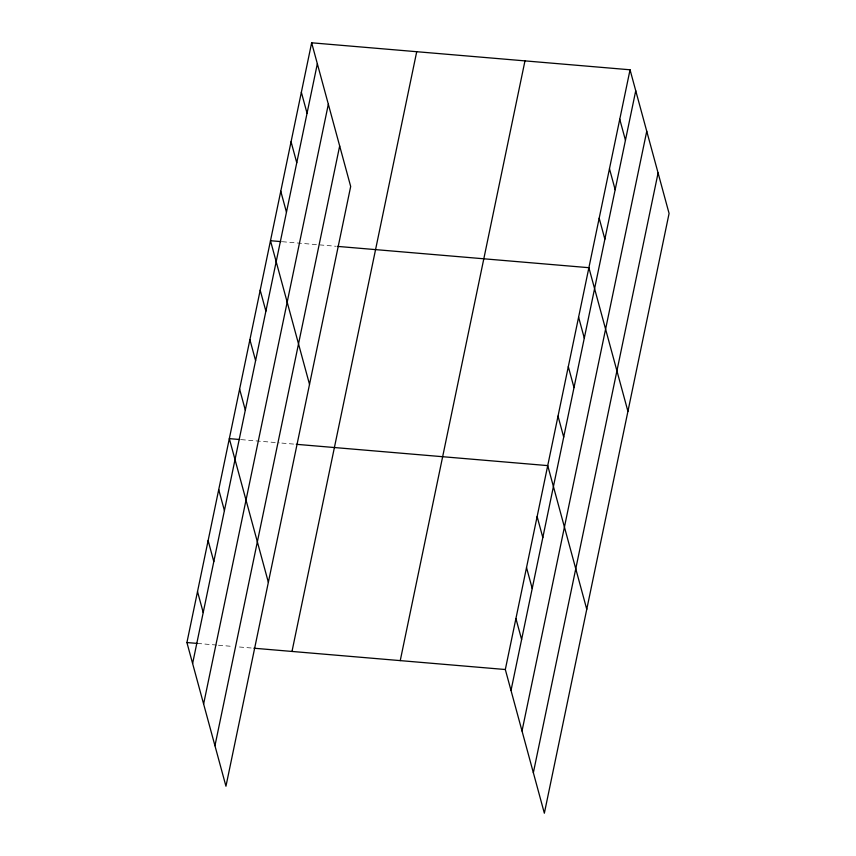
<?xml version="1.0" encoding="UTF-8"?>
<svg xmlns="http://www.w3.org/2000/svg" width="856" height="856" viewBox="0 0 856 856"><rect width="100%" height="100%" fill="white"/><g stroke="black" fill="none" stroke-linecap="round" stroke-linejoin="round"><path stroke-width="0.64" stroke-dasharray="4.28 3.21" d="M282.309 241.713L336.151 246.282M241.146 439.631L279.238 442.862M281.859 443.087L294.999 444.2M197.426 643.434L217.124 645.103M218.441 645.221L232.886 646.441M239.455 646.997L252.584 648.11"/><path stroke-width="1.28" d="M311.648 42.8L350.682 186.48L225.952 786.215L186.918 642.546L311.648 42.8L630.048 69.785L669.082 213.454L544.352 813.2L505.318 669.52L630.048 69.785M192.611 663.496L317.341 63.751M203.61 703.996L328.34 104.25M214.952 745.726L339.671 145.98M291.992 651.448L416.722 51.702M400.244 660.618L524.974 60.872M511.011 690.482L635.74 90.736M522.021 730.981L646.751 131.236M533.352 772.701L658.082 172.955M280.993 241.606L270.485 240.718L309.519 384.387M337.467 246.389L588.885 267.693L627.93 411.372M239.83 439.524L229.322 438.636L268.356 582.305M296.304 444.307L547.733 465.611L586.767 609.29M186.918 642.546L197.426 643.434M253.9 648.217L505.318 669.52M619.755 119.262L625.447 140.213M609.472 168.739L615.164 189.69M599.179 218.216L604.871 239.166M578.603 317.18L584.295 338.131M568.309 366.657L574.002 387.608M558.016 416.134L563.708 437.084M537.129 516.585L542.822 537.547M526.526 567.571L532.218 588.521M515.922 618.546L521.614 639.496M301.355 92.277L307.047 113.227M291.061 141.754L296.754 162.715M280.768 191.241L286.46 212.192M260.192 290.195L265.884 311.145M249.899 339.671L255.591 360.622M239.616 389.148L245.308 410.11M218.719 489.611L224.411 510.561M208.115 540.585L213.807 561.536M197.511 591.571L203.214 612.522"/></g></svg>
